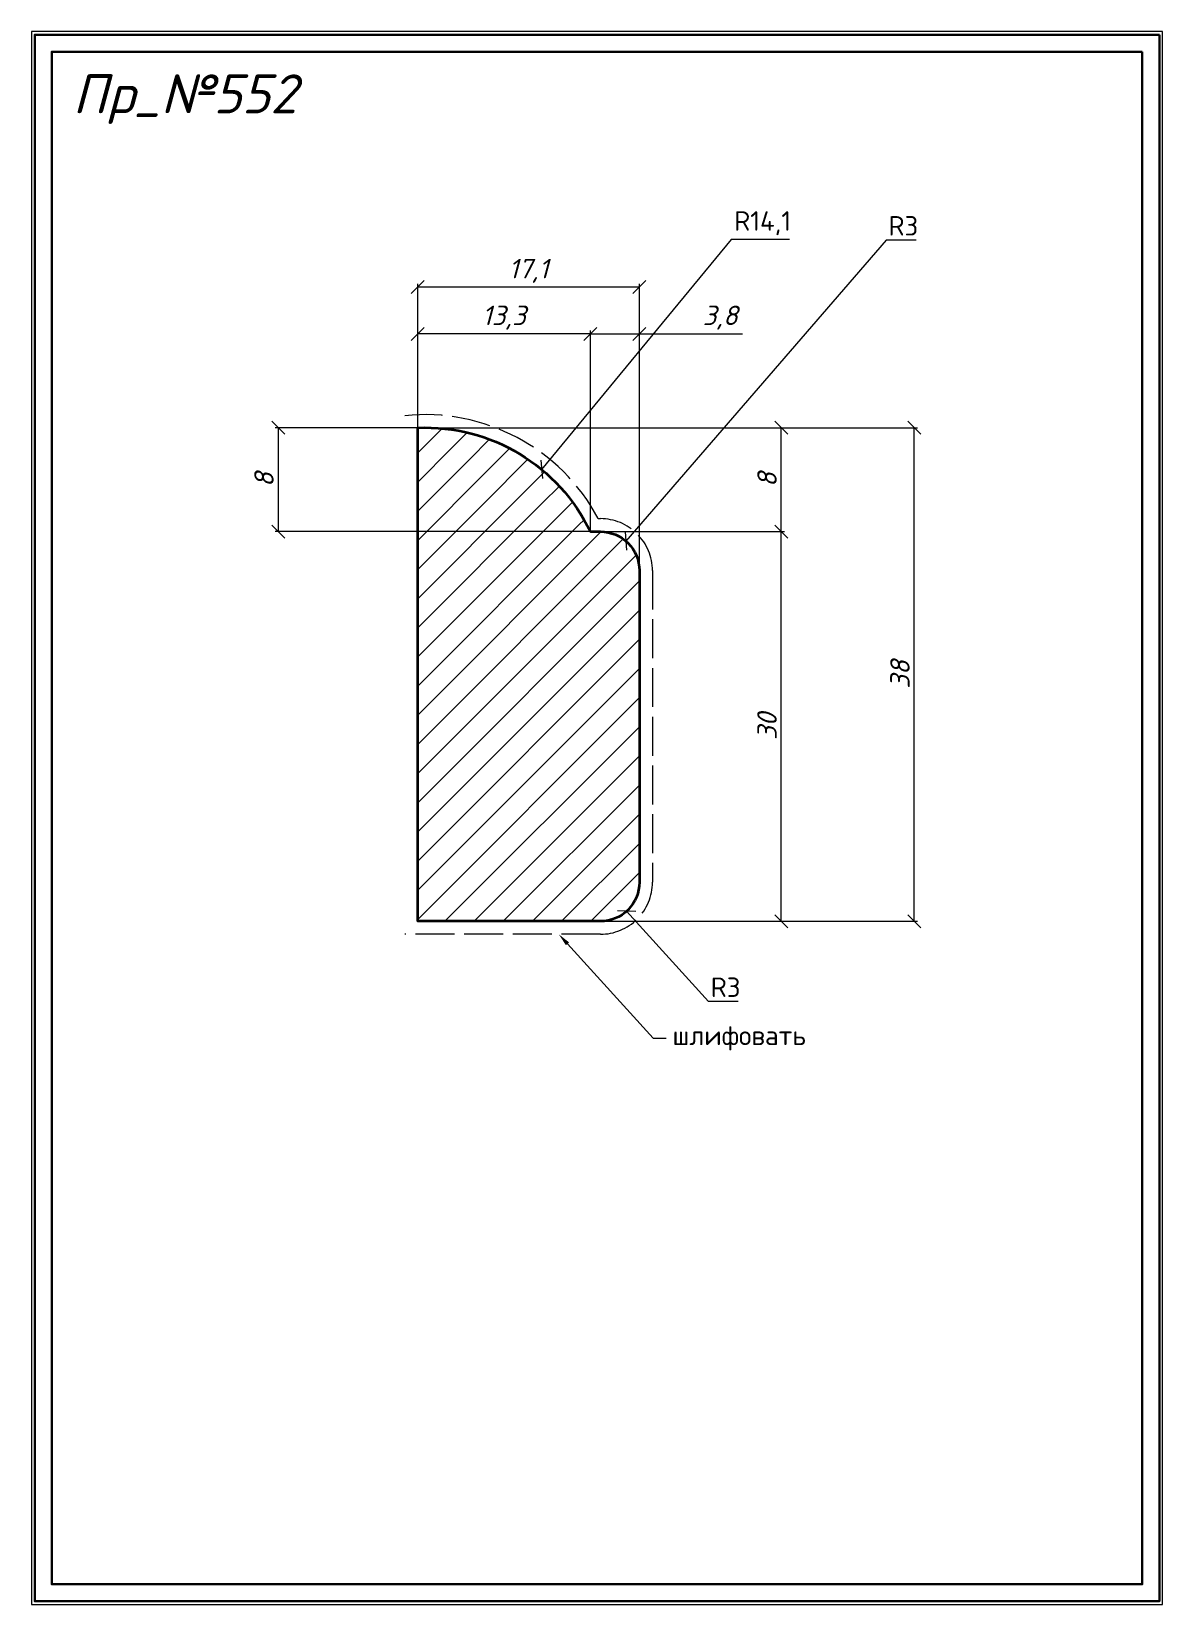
# Model space of a CAD drawing. Header units: millimetres. Extents: x 8705 to 8792, y -1212 to -1091.
import ezdxf
from ezdxf import colors
from ezdxf.entities.mleader import LeaderData, LeaderLine
from ezdxf.math import Vec2, Vec3

# ---------------------------------------------------------------- set-up
doc = ezdxf.new("R2010")
doc.units = ezdxf.units.MM
doc.linetypes.add('ACAD_ISO02W100', pattern=[15, 12, -3])
doc.layers.get('0').update_dxf_attribs({"lineweight": 13})
for name, color, linetype, lineweight in [('Пр_№552', 1, 'Continuous', 35), ('служебный слой ЛИНИИ ПУНКТИРНЫЕ', 7, 'ACAD_ISO02W100', 13), ('служебный слой НАДПИСИ', 7, 'Continuous', 13), ('служебный слой РАЗМЕРЫ', 7, 'Continuous', 9), ('служебный слой ШТАМП', 7, 'Continuous', 30), ('служебный слой ШТРИХОВКА', 7, 'Continuous', 5)]:
    doc.layers.add(name, color=color, linetype=linetype, lineweight=lineweight)
doc.styles.add('ЕСКД', font='isocpeur.ttf', dxfattribs={"oblique": 15})
doc.styles.add('ЕСКД профили размеры', font='isocpeur.ttf')
doc.styles.add('ЕСКД профили текст', font='isocpeur.ttf')
doc.dimstyles.new('ЕСКД', dxfattribs={"dimtxt": 3.5, "dimasz": 2.5, "dimexe": 0.25, "dimexo": 0, "dimgap": 0.35, "dimtad": 1, "dimdec": 1, "dimzin": 9, "dimtxsty": 'ЕСКД', "dimblk": 'OBLIQUE', "dimcen": 0, "dimclrd": 256, "dimclre": 256, "dimclrt": 256, "dimadec": 1, "dimazin": 0, "dimtfac": 1, "dimtdec": 1, "dimtmove": 0, "dimatfit": 3, "dimldrblk": 'DOTSMALL', "dimfxl": 1, "dimlwd": -1, "dimlwe": -1, "dimarcsym": 0})
doc.dimstyles.new('ЕСКД профили$4', dxfattribs={"dimtxt": 1.5, "dimasz": 1, "dimexe": 0.3, "dimexo": 0, "dimgap": 0.35, "dimtad": 1, "dimtoh": 1, "dimdec": 1, "dimzin": 9, "dimtxsty": 'ЕСКД профили размеры', "dimblk": 'OBLIQUE', "dimcen": 0, "dimse1": 1, "dimclrd": 256, "dimclre": 256, "dimclrt": 256, "dimadec": 1, "dimazin": 0, "dimtfac": 1, "dimtdec": 1, "dimtofl": 0, "dimtmove": 0, "dimatfit": 3, "dimldrblk": 'DOTSMALL', "dimfxl": 1, "dimlwd": -1, "dimlwe": -1, "dimarcsym": 2})

# ---------------------------------------------------------------- blocks, each defined once
blk = doc.blocks.new('_OBLIQUE')
at = {"color": 0, "linetype": 'ByBlock'}
blk.add_line((-0.5, -0.5), (0.5, 0.5), dxfattribs=at)
blk = doc.blocks.new('*D12')
at = {"layer": 'Defpoints', "color": 0, "transparency": 16777216}
for p in [(8751.56, -1114.43), (8747.78, -1129.66), (8751.56, -1132.66)]:
    blk.add_point(p, dxfattribs=at)
at = {"layer": 'служебный слой РАЗМЕРЫ', "transparency": 16777216}
for p, q in [((8747.78, -1129.66), (8747.78, -1114.18)), ((8751.56, -1132.66), (8751.56, -1114.18)), ((8747.78, -1114.43), (8751.56, -1114.43)), ((8751.56, -1114.43), (8759.51, -1114.43))]:
    blk.add_line(p, q, dxfattribs=at)
at = {"layer": 'служебный слой РАЗМЕРЫ', "transparency": 16777216, "rotation": 180}
blk.add_blockref('_OBLIQUE', (8747.78, -1114.43), dxfattribs=at)
at = {"layer": 'служебный слой РАЗМЕРЫ', "transparency": 16777216}
blk.add_blockref('_OBLIQUE', (8751.56, -1114.43), dxfattribs=at)
at = {"layer": 'служебный слой РАЗМЕРЫ', "transparency": 16777216, "insert": (8757.79, -1113.18), "char_height": 1.5, "attachment_point": 5, "style": 'ЕСКД'}
blk.add_mtext('3,8', dxfattribs=at)
blk = doc.blocks.new('_DotSmall')
at = {"color": 0, "linetype": 'ByBlock', "lineweight": -3, "const_width": 0.5}
blk.add_lwpolyline([(-0.0625, 0, 1), (0.0625, 0, 1)], format="xyb", close=True, dxfattribs=at)
blk = doc.blocks.new('*D11')
at = {"layer": 'Defpoints', "color": 0, "transparency": 16777216}
for p in [(8734.48, -1110.83), (8734.48, -1121.66), (8751.56, -1132.66)]:
    blk.add_point(p, dxfattribs=at)
at = {"layer": 'служебный слой РАЗМЕРЫ', "transparency": 16777216}
for p, q in [((8734.48, -1121.66), (8734.48, -1110.58)), ((8751.56, -1132.66), (8751.56, -1110.58)), ((8751.56, -1110.83), (8734.48, -1110.83))]:
    blk.add_line(p, q, dxfattribs=at)
at = {"layer": 'служебный слой РАЗМЕРЫ', "transparency": 16777216, "rotation": 180}
blk.add_blockref('_OBLIQUE', (8734.48, -1110.83), dxfattribs=at)
at = {"layer": 'служебный слой РАЗМЕРЫ', "transparency": 16777216}
blk.add_blockref('_OBLIQUE', (8751.56, -1110.83), dxfattribs=at)
at = {"layer": 'служебный слой РАЗМЕРЫ', "transparency": 16777216, "insert": (8743.02, -1109.58), "char_height": 1.5, "attachment_point": 5, "style": 'ЕСКД'}
blk.add_mtext('17,1', dxfattribs=at)
blk = doc.blocks.new('*D10')
at = {"layer": 'Defpoints', "color": 0, "transparency": 16777216}
for p in [(8744.03, -1124.87, -541.14), (8735.05, -1135.77, -541.14)]:
    blk.add_point(p, dxfattribs=at)
at = {"layer": 'служебный слой РАЗМЕРЫ', "transparency": 16777216}
for p, q in [((8758.64, -1107.16), (8744.03, -1124.87)), ((8763.12, -1107.16), (8758.64, -1107.16))]:
    blk.add_line(p, q, dxfattribs=at)
at = {"layer": 'служебный слой РАЗМЕРЫ', "transparency": 16777216, "rotation": 230.484917045962}
blk.add_blockref('_OBLIQUE', (8744.03, -1124.87), dxfattribs=at)
at = {"layer": 'служебный слой РАЗМЕРЫ', "transparency": 16777216, "insert": (8761.05, -1105.91), "char_height": 1.5, "attachment_point": 5, "style": 'ЕСКД профили размеры'}
blk.add_mtext('R14,1', dxfattribs=at)
blk = doc.blocks.new('*D9')
at = {"layer": 'Defpoints', "color": 0, "transparency": 16777216}
for p in [(8734.48, -1114.43), (8734.48, -1121.66), (8747.78, -1129.66)]:
    blk.add_point(p, dxfattribs=at)
at = {"layer": 'служебный слой РАЗМЕРЫ', "transparency": 16777216}
for p, q in [((8734.48, -1121.66), (8734.48, -1114.18)), ((8747.78, -1129.66), (8747.78, -1114.18)), ((8747.78, -1114.43), (8734.48, -1114.43))]:
    blk.add_line(p, q, dxfattribs=at)
at = {"layer": 'служебный слой РАЗМЕРЫ', "transparency": 16777216, "rotation": 180}
blk.add_blockref('_OBLIQUE', (8734.48, -1114.43), dxfattribs=at)
at = {"layer": 'служебный слой РАЗМЕРЫ', "transparency": 16777216}
blk.add_blockref('_OBLIQUE', (8747.78, -1114.43), dxfattribs=at)
at = {"layer": 'служебный слой РАЗМЕРЫ', "transparency": 16777216, "insert": (8741.13, -1113.18), "char_height": 1.5, "attachment_point": 5, "style": 'ЕСКД'}
blk.add_mtext('13,3', dxfattribs=at)
blk = doc.blocks.new('*D8')
at = {"layer": 'Defpoints', "color": 0, "transparency": 16777216}
for p in [(8734.48, -1121.66), (8723.74, -1129.66), (8747.78, -1129.66)]:
    blk.add_point(p, dxfattribs=at)
at = {"layer": 'служебный слой РАЗМЕРЫ', "transparency": 16777216}
for p, q in [((8734.48, -1121.66), (8723.49, -1121.66)), ((8723.74, -1121.66), (8723.74, -1129.66)), ((8747.78, -1129.66), (8723.49, -1129.66))]:
    blk.add_line(p, q, dxfattribs=at)
for p, rotation in [((8723.74, -1121.66), 90), ((8723.74, -1129.66), 270)]:
    blk.add_blockref('_OBLIQUE', p, dxfattribs=dict(at, rotation=rotation))
at = {"layer": 'служебный слой РАЗМЕРЫ', "transparency": 16777216, "insert": (8722.64, -1125.66), "char_height": 1.5, "attachment_point": 5, "rotation": 90, "style": 'ЕСКД'}
blk.add_mtext('8', dxfattribs=at)
blk = doc.blocks.new('*D7')
at = {"layer": 'Defpoints', "color": 0, "transparency": 16777216}
for p in [(8750.52, -1130.39, -541.14), (8748.56, -1132.66, -541.14)]:
    blk.add_point(p, dxfattribs=at)
at = {"layer": 'служебный слой РАЗМЕРЫ', "transparency": 16777216}
for p, q in [((8770.57, -1107.21), (8750.52, -1130.39)), ((8772.87, -1107.21), (8770.57, -1107.21))]:
    blk.add_line(p, q, dxfattribs=at)
at = {"layer": 'служебный слой РАЗМЕРЫ', "transparency": 16777216, "rotation": 229.1406089435133}
blk.add_blockref('_OBLIQUE', (8750.52, -1130.39), dxfattribs=at)
at = {"layer": 'служебный слой РАЗМЕРЫ', "transparency": 16777216, "insert": (8771.89, -1106.11), "char_height": 1.5, "attachment_point": 5, "style": 'ЕСКД профили размеры'}
blk.add_mtext('R3', dxfattribs=at)
blk = doc.blocks.new('*D6')
at = {"layer": 'Defpoints', "color": 0, "transparency": 16777216}
for p in [(8748.56, -1156.66, -541.14), (8750.57, -1158.88, -541.14)]:
    blk.add_point(p, dxfattribs=at)
at = {"layer": 'служебный слой РАЗМЕРЫ', "transparency": 16777216}
for p, q in [((8756.87, -1165.84), (8750.57, -1158.88)), ((8759.17, -1165.84), (8756.87, -1165.84))]:
    blk.add_line(p, q, dxfattribs=at)
at = {"layer": 'служебный слой РАЗМЕРЫ', "transparency": 16777216, "rotation": 132.1561949870653}
blk.add_blockref('_OBLIQUE', (8750.57, -1158.88), dxfattribs=at)
at = {"layer": 'служебный слой РАЗМЕРЫ', "transparency": 16777216, "insert": (8758.2, -1164.74), "char_height": 1.5, "attachment_point": 5, "style": 'ЕСКД профили размеры'}
blk.add_mtext('R3', dxfattribs=at)

msp = doc.modelspace()

# ---------------------------------------------------------------- hatches: boundary and pattern name
at = {"layer": 'служебный слой ШТРИХОВКА'}
h = msp.add_hatch(dxfattribs=at)
h.set_pattern_fill('ANSI31', color=256, scale=0.5, style=0)
edge = h.paths.add_edge_path()
edge.add_arc((8735.05, -1135.77), 14.12, 25.6433, 92.2947, ccw=False)
edge.add_line((8747.78, -1129.66), (8748.56, -1129.66))
edge.add_arc((8748.56, -1132.66), 3, 0, 90, ccw=False)
edge.add_line((8751.56, -1132.66), (8751.56, -1156.66))
edge.add_arc((8748.56, -1156.66), 3, -90, 0, ccw=False)
edge.add_line((8748.56, -1159.66), (8734.48, -1159.66))
edge.add_line((8734.48, -1159.66), (8734.48, -1121.66))

# ---------------------------------------------------------------- linework, layer by layer
at = {"layer": 'Пр_№552'}
msp.add_lwpolyline([(8734.48, -1121.66, -0.299308), (8747.78, -1129.66), (8748.56, -1129.66, -0.414214), (8751.56, -1132.66), (8751.56, -1156.66, -0.414214), (8748.56, -1159.66), (8734.48, -1159.66), (8734.48, -1121.66)], format="xyb", dxfattribs=at)
at = {"layer": 'служебный слой ЛИНИИ ПУНКТИРНЫЕ', "ltscale": 0.25}
msp.add_lwpolyline([(8733.48, -1120.73, -0.305203), (8748.39, -1128.66), (8748.56, -1128.66, -0.414214), (8752.56, -1132.66), (8752.56, -1156.66, -0.414214), (8748.56, -1160.66), (8733.48, -1160.66)], format="xyb", dxfattribs=at)
at = {"layer": 'служебный слой ШТАМП', "color": 6, "lineweight": 5, "ltscale": 100}
msp.add_lwpolyline([(8791.86, -1091.15), (8704.73, -1091.15), (8704.73, -1212.27), (8791.86, -1212.27)], close=True, dxfattribs=at)
at = {"layer": 'служебный слой ШТАМП', "ltscale": 100}
for points in [[(8791.61, -1091.4), (8704.98, -1091.4), (8704.98, -1212.02), (8791.61, -1212.02)], [(8790.29, -1092.71), (8706.29, -1092.71), (8706.29, -1210.71), (8790.29, -1210.71)]]:
    msp.add_lwpolyline(points, close=True, dxfattribs=at)

# ---------------------------------------------------------------- texts
at = {"layer": 'служебный слой НАДПИСИ', "style": 'ЕСКД', "oblique": 15}
msp.add_text('Пр_№552', height=3, dxfattribs=at).set_placement((8707.9, -1097.45))

# ---------------------------------------------------------------- dimensions: what is measured, and where the dimension line sits
at = {"layer": 'служебный слой РАЗМЕРЫ'}
for center, mpoint, picture, middle in [((8735.05, -1135.77, -541.14), (8744.03, -1124.87, -541.14), '*D10', (8761.05, -1107.16)), ((8748.56, -1132.66, -541.14), (8750.52, -1130.39, -541.14), '*D7', (8771.89, -1107.21)), ((8748.56, -1156.66, -541.14), (8750.57, -1158.88, -541.14), '*D6', (8758.2, -1165.84))]:
    dim = msp.add_radius_dim(center=center, mpoint=mpoint, dimstyle='ЕСКД профили$4', dxfattribs=at)
    dim.commit()
    dim.dimension.update_dxf_attribs({"geometry": picture, "text_midpoint": middle, "dimtype": 132})
for base, p1, picture, middle in [((8734.48, -1110.83), (8751.56, -1132.66), '*D11', (8743.02, -1109.58)), ((8734.48, -1114.43), (8747.78, -1129.66), '*D9', (8741.13, -1113.18))]:
    dim = msp.add_linear_dim(base=base, p1=p1, p2=(8734.48, -1121.66), dimstyle='ЕСКД', override={"dimtxt": 1.5, "dimasz": 1}, dxfattribs=at)
    dim.commit()
    dim.dimension.update_dxf_attribs({"geometry": picture, "text_midpoint": middle})
dim = msp.add_linear_dim(base=(8751.56, -1114.43), p1=(8747.78, -1129.66), p2=(8751.56, -1132.66), dimstyle='ЕСКД', override={"dimtxt": 1.5, "dimasz": 1}, dxfattribs=at)
dim.commit()
dim.dimension.update_dxf_attribs({"geometry": '*D12', "text_midpoint": (8757.79, -1114.43), "dimtype": 128})
dim = msp.add_linear_dim(base=(8723.74, -1129.66), p1=(8734.48, -1121.66), p2=(8747.78, -1129.66), angle=90, dimstyle='ЕСКД', override={"dimtxt": 1.5, "dimasz": 1}, dxfattribs=at)
dim.commit()
dim.dimension.update_dxf_attribs({"geometry": '*D8', "text_midpoint": (8722.64, -1125.66)})
for base, p1, p2 in [((8762.49, -1121.66), (8748.56, -1129.66), (8734.48, -1121.66)), ((8772.73, -1121.66), (8748.56, -1159.66), (8734.48, -1121.66)), ((8762.49, -1129.66), (8748.56, -1159.66), (8748.56, -1129.66))]:
    msp.add_linear_dim(base=base, p1=p1, p2=p2, angle=90, dimstyle='ЕСКД', override={"dimtxt": 1.5, "dimasz": 1}, dxfattribs=at).render()

# ---------------------------------------------------------------- leaders
ml = msp.add_multileader_mtext('Standard', dxfattribs=at)
ml.set_content('\\A1;шлифовать', color=256, style='ЕСКД профили текст')
ml.set_leader_properties(color=256, linetype='ByLayer', lineweight=-1)
ml.build(insert=Vec2(0, 0))
ml.multileader.update_dxf_attribs({"dogleg_length": 1, "arrow_head_size": 1})
ctx = ml.context
ctx.base_point, ctx.char_height, ctx.arrow_head_size, ctx.landing_gap_size, ctx.plane_origin = Vec3(8753.61, -1168.67), 1.5, 1, 0.5, Vec3(8773.58, -1155.51)
notes = []
notes.append((ctx, [(1, (1, 1, 0), (8752.61, -1168.67), (1, 0), 1, [(0, [(8745.35, -1160.66)], 0, [])])]))
ctx.mtext.insert, ctx.mtext.flow_direction = Vec3(8754.11, -1167.7), 5
for ctx, leaders in notes:
    for number, flags, end, landing, length, lines in leaders:
        leader = LeaderData()
        leader.index, (leader.has_last_leader_line, leader.has_dogleg_vector, leader.attachment_direction) = number, flags
        leader.last_leader_point, leader.dogleg_vector, leader.dogleg_length = Vec3(end), Vec3(landing), length
        for number, points, colour, breaks in lines:
            line = LeaderLine()
            line.index, line.vertices, line.color, line.breaks = number, Vec3.list(points), colors.encode_raw_color(colour), breaks
            leader.lines.append(line)
        ctx.leaders.append(leader)

doc.saveas('drawing.dxf')
